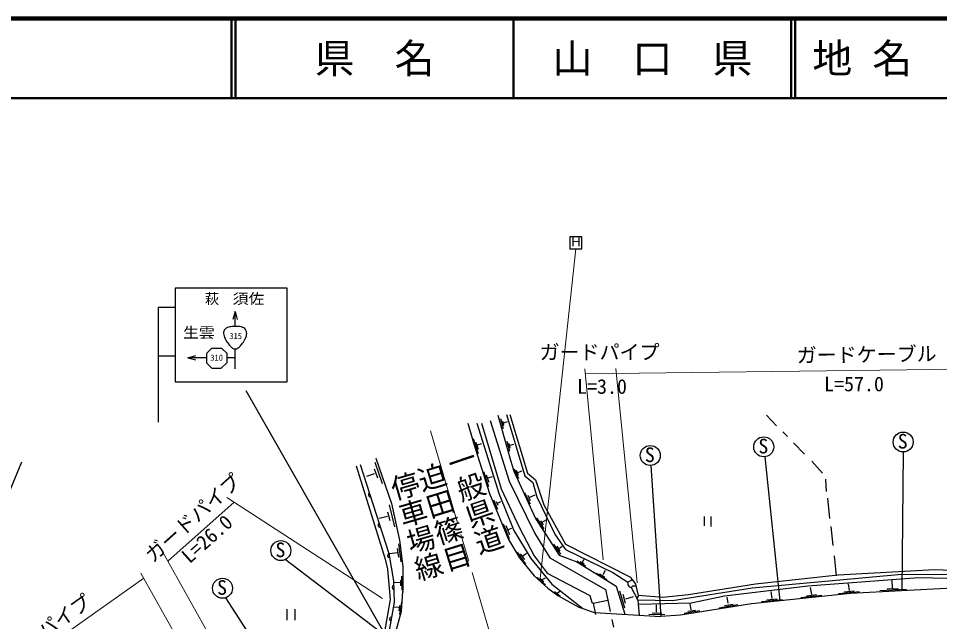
# Model space of a CAD drawing. Units: millimetres, scale not verified, with parts at other scales. Extents: x 40000 to 680000, y 20000 to 380000.
# Drawn here: x 271088 to 386296, y 304477 to 380000 of the extents above; entities that cross this region are included whole.
import ezdxf
from ezdxf.enums import TextEntityAlignment as Align

# ---------------------------------------------------------------- set-up
doc = ezdxf.new("R2010")
doc.units = ezdxf.units.MM
doc.header["$LTSCALE"] = 1000
doc.linetypes.add('CHAIN', pattern=[18.5, 12, -1.5, 3.5, -1.5])
for name, color, linetype, lineweight in [('M-BGD', 7, 'Continuous', 25), ('M-BMK', 2, 'CHAIN', 13), ('M-BMK-SRVR', 3, 'Continuous', 25), ('M-STR-HTXT', 7, 'Continuous', 13), ('M-STR-STRC', 7, 'Continuous', 25), ('M-TTL', 2, 'Continuous', 140), ('M-TTL-LINE', 7, 'Continuous', 50)]:
    doc.layers.add(name, color=color, linetype=linetype, lineweight=lineweight)
doc.layers.add('M-TTL-TXT', color=7, linetype='Continuous')
doc.styles.add('@ＭＳ ゴシック', font='')
doc.styles.add('ＭＳ ゴシック', font='')
doc.styles.get('@ＭＳ ゴシック').set_extended_font_data('@MS Gothic')
doc.styles.get('ＭＳ ゴシック').set_extended_font_data('MS Gothic')

msp = doc.modelspace()

# ---------------------------------------------------------------- linework, layer by layer
at = {"layer": 'M-BGD'}
for p, q in [((341543, 352639), (340043, 352639)), ((340043, 352639), (340043, 351139)), ((341543, 351139), (341543, 352639)), ((340043, 351139), (341543, 351139)), ((330099, 329664), (332470, 322044)), ((331031, 330341), (332639, 324669)), ((331364, 329908), (331715, 328635)), ((331632, 329584), (331766, 329023)), ((331779, 329380), (332256, 329520)), ((332131, 330426), (334417, 322721)), ((332555, 330426), (334756, 323060)), ((364643, 330341), (365913, 328987)), ((327305, 329325), (327983, 326870)), ((328406, 329325), (331200, 320435)), ((328999, 329325), (331454, 321113)), ((327948, 327395), (328578, 325503)), ((366675, 328225), (367268, 327632)), ((327983, 326870), (330015, 320520)), ((328282, 326956), (328588, 326048)), ((328511, 326602), (329046, 326774)), ((332165, 327087), (332515, 325813)), ((332432, 326762), (332566, 326201)), ((332579, 326558), (333056, 326698)), ((368030, 326870), (369385, 325431)), ((315791, 324923), (317738, 319250)), ((364439, 325114), (366312, 307082)), ((381727, 325714), (381571, 308330)), ((313335, 323991), (316976, 312307)), ((315670, 324435), (316581, 321764)), ((332639, 324669), (333063, 323314)), ((350191, 324028), (351435, 305111)), ((370316, 324584), (371671, 323060)), ((315575, 322973), (314629, 322639)), ((315585, 323613), (315986, 322467)), ((329266, 323275), (329897, 321383)), ((329600, 322836), (329906, 321928)), ((329830, 322482), (330365, 322654)), ((333063, 323314), (335772, 317387)), ((333088, 323623), (333628, 322403)), ((333334, 323425), (333594, 322796)), ((333566, 323125), (334110, 323362)), ((334417, 322721), (335433, 321875)), ((334756, 323060), (335772, 322213)), ((332470, 322044), (335687, 315525)), ((335433, 321875), (335941, 320097)), ((335772, 322213), (336788, 319081)), ((372009, 322298), (372094, 320774)), ((330015, 320520), (332385, 314763)), ((331200, 320435), (333063, 315863)), ((331454, 321113), (333740, 316202)), ((334401, 320651), (335083, 319230)), ((334790, 320307), (335083, 319651)), ((335064, 320065), (335707, 320364)), ((317738, 319250), (318754, 314678)), ((330499, 319724), (330989, 318533)), ((330824, 319501), (331028, 319036)), ((330989, 319317), (331435, 319501)), ((335941, 320097), (338227, 315355)), ((372263, 319927), (372517, 317387)), ((317267, 318239), (317553, 317140)), ((317448, 319080), (318117, 316337)), ((336788, 319081), (339497, 314170)), ((317228, 317627), (316225, 317398)), ((335772, 317387), (338735, 312815)), ((335891, 317475), (336808, 316093)), ((336369, 317099), (336700, 316583)), ((336611, 316914), (337165, 317245)), ((356854, 317641), (356854, 316456)), ((357701, 317641), (357701, 316371)), ((332515, 314845), (331750, 316686)), ((332050, 316521), (332489, 315374)), ((332359, 315995), (332798, 316173)), ((333063, 315863), (335179, 312392)), ((333740, 316202), (335603, 312731)), ((372687, 316371), (372941, 314001)), ((318754, 314678), (319177, 311376)), ((332385, 314763), (333740, 312477)), ((335687, 315525), (337550, 312477)), ((338227, 315355), (339497, 313493)), ((318472, 313614), (318631, 312537)), ((318638, 314193), (318924, 311951)), ((338014, 314188), (338867, 312927)), ((338421, 313908), (338804, 313315)), ((338748, 313668), (339108, 313918)), ((339497, 314170), (347625, 310021)), ((339497, 313493), (345424, 310614)), ((317963, 301955), (304463, 312247)), ((316976, 312307), (317230, 311037)), ((318447, 313091), (317536, 312964)), ((334566, 311680), (333496, 313164)), ((333740, 312477), (335603, 310191)), ((333859, 312941), (334375, 312253)), ((334164, 312699), (334649, 313036)), ((335179, 312392), (337804, 309175)), ((335603, 312731), (337211, 310529)), ((337550, 312477), (344493, 308497)), ((338735, 312815), (340937, 311969)), ((341642, 311936), (341840, 312292)), ((373110, 312731), (373364, 310191)), ((319177, 311376), (319177, 308243)), ((340923, 312083), (342001, 311463)), ((340937, 311969), (343646, 310275)), ((341353, 311987), (341834, 311704)), ((317230, 311037), (317569, 307227)), ((319019, 310171), (319044, 308426)), ((335603, 310191), (337296, 308667)), ((336997, 309079), (335940, 310060)), ((336602, 309759), (337018, 309950)), ((337211, 310529), (342545, 307735)), ((343395, 310531), (344669, 309767)), ((343646, 310275), (345847, 308921)), ((343773, 310446), (344435, 310034)), ((344210, 310361), (344495, 310909)), ((345424, 310614), (347287, 309429)), ((347625, 310021), (347795, 309767)), ((381577, 310360), (362865, 308667)), ((373618, 310275), (363289, 309175)), ((383693, 309937), (369808, 308921)), ((385641, 310953), (373618, 310275)), ((392668, 310328), (381577, 310360)), ((398002, 309598), (383693, 309937)), ((399018, 310445), (385641, 310953)), ((317992, 309598), (318077, 306889)), ((318861, 309370), (318076, 309343)), ((318853, 309662), (318872, 308955)), ((336343, 309886), (336798, 309453)), ((337804, 309175), (341625, 306145)), ((345847, 308921), (346916, 305387)), ((347795, 309683), (347287, 309429)), ((347287, 309429), (347287, 309090)), ((347287, 309090), (347456, 308836)), ((347456, 308836), (347710, 308751)), ((347879, 308921), (347710, 308751)), ((347795, 309767), (347795, 309683)), ((347879, 309767), (347795, 309767)), ((348303, 309175), (347879, 309767)), ((348303, 308921), (347879, 308921)), ((348641, 307735), (348303, 309175)), ((363289, 309175), (354907, 307820)), ((369808, 308921), (359394, 307651)), ((375016, 308350), (374884, 309220)), ((380401, 308673), (380350, 309616)), ((319008, 305788), (319177, 308243)), ((337296, 308667), (338566, 307735)), ((338142, 308260), (338836, 307706)), ((338508, 308074), (338822, 308275)), ((338566, 307735), (341191, 306296)), ((342545, 307735), (342799, 306889)), ((344493, 308497), (344795, 307152)), ((346271, 308328), (346882, 306217)), ((346697, 307905), (346984, 306797)), ((347048, 307332), (348009, 307625)), ((347710, 308751), (348557, 307143)), ((348641, 307735), (348387, 307312)), ((351689, 307481), (348641, 307735)), ((354907, 307820), (351689, 307481)), ((362865, 308667), (352875, 307058)), ((359394, 307651), (355245, 306804)), ((375142, 307989), (362781, 306719)), ((365372, 307359), (365240, 308229)), ((368948, 307493), (371579, 307767)), ((369638, 307711), (370918, 307853)), ((370302, 307865), (370170, 308736)), ((373662, 307977), (376292, 308251)), ((374352, 308195), (375631, 308337)), ((387927, 308667), (375142, 307989)), ((378835, 308354), (382150, 308526)), ((379751, 308563), (379798, 308563)), ((379798, 308563), (381157, 308639)), ((296989, 307464), (307312, 291526)), ((317569, 307227), (316722, 302232)), ((318764, 306509), (318675, 305827)), ((318981, 306891), (318758, 305381)), ((342799, 306889), (342969, 306804)), ((342969, 306804), (344795, 307152)), ((342969, 306804), (343278, 305379)), ((344795, 307152), (345105, 305727)), ((352875, 307058), (348557, 307143)), ((348557, 307143), (348719, 305277)), ((355245, 306804), (348641, 306635)), ((350881, 305659), (350881, 306585)), ((362781, 306719), (353891, 305280)), ((355224, 305938), (355084, 306690)), ((358748, 306209), (361060, 306601)), ((359391, 306473), (360480, 306658)), ((359862, 306766), (359729, 307537)), ((364018, 306986), (366649, 307260)), ((364708, 307204), (365988, 307346)), ((304663, 306046), (304663, 304646)), ((305713, 304646), (305713, 306046)), ((317738, 301131), (319008, 305788)), ((318618, 306222), (318076, 306286)), ((341191, 306296), (343138, 305619)), ((343138, 305619), (351435, 305111)), ((349943, 305422), (351947, 305354)), ((350333, 305562), (351544, 305532)), ((354345, 305543), (356311, 305849)), ((354829, 305777), (355751, 305913)), ((345317, 304750), (345529, 303773)), ((353891, 305280), (351435, 305111))]:
    msp.add_line(p, q, dxfattribs=at)
at = {"layer": 'M-BGD', "lineweight": 13}
msp.add_line((336343, 309886), (340799, 351139), dxfattribs=at)
at = {"layer": 'M-BGD'}
msp.add_lwpolyline([(313843, 324161), (317399, 312985), (317992, 309598), (318077, 306889), (317230, 302147)], dxfattribs=at)
for centre in [(364308, 326357), (381742, 326964), (350113, 325275), (303909, 313368), (296607, 308654)]:
    msp.add_circle(centre, 1250, dxfattribs=at)
for centre, start, end in [((315110, 320366), 120.33051, 274.96974), ((316323, 316554), 120.33051, 274.96974), ((317502, 312727), 112.60663, 267.24586), ((318074, 308766), 104.47029, 259.10953), ((317759, 304789), 92.55571, 247.19494)]:
    msp.add_arc(centre, 256, start, end, dxfattribs=at)
at = {"layer": 'M-BMK'}
msp.add_line((322622, 328352), (333043, 292943), dxfattribs=at)
at = {"layer": 'M-BMK-SRVR'}
msp.add_line((256750, 288740), (271509, 324500), dxfattribs=at)
at = {"layer": 'M-STR-HTXT'}
for p, q in [((341938, 336133), (344238, 312193)), ((406373, 336266), (341997, 335519)), ((345825, 336160), (348472, 309344)), ((289783, 312039), (298053, 319435)), ((316617, 307389), (297164, 320012)), ((289205, 313069), (301101, 291843)), ((286411, 310544), (297249, 291225)), ((260181, 291084), (286767, 309910))]:
    msp.add_line(p, q, dxfattribs=at)
at = {"layer": 'M-STR-STRC'}
for p, q in [((304684, 346232), (290689, 346232)), ((290689, 346232), (290689, 334494)), ((304684, 334494), (304684, 346232)), ((290689, 343795), (288556, 343795)), ((288556, 343795), (288556, 329459)), ((298191, 343306), (297923, 342306)), ((298191, 341440), (298191, 343306)), ((298191, 343306), (298459, 342306)), ((295290, 338723), (294612, 338044)), ((295290, 338723), (296507, 338723)), ((296507, 338723), (297139, 338091)), ((290689, 337693), (288556, 337693)), ((292282, 337509), (293282, 337777)), ((294612, 338044), (294612, 336876)), ((297139, 338091), (297139, 336876)), ((298191, 336140), (298191, 338616)), ((294612, 337509), (292282, 337509)), ((292282, 337509), (293282, 337241)), ((294612, 336876), (295292, 336196)), ((297139, 336876), (296459, 336196)), ((298191, 337509), (297139, 337509)), ((295292, 336196), (296459, 336196)), ((290689, 334494), (304684, 334494)), ((299516, 333428), (316637, 303417))]:
    msp.add_line(p, q, dxfattribs=at)
msp.add_open_spline([(297800, 341419), (298087, 341450), (298250, 341441), (298538, 341427), (298678, 341420), (298758, 341418), (298895, 341387), (299042, 341354), (299130, 341337), (299260, 341260), (299364, 341199), (299419, 341152), (299490, 341054), (299572, 340939), (299607, 340860), (299632, 340721), (299657, 340584), (299642, 340501), (299617, 340364), (299586, 340197), (299550, 340107), (299482, 339952), (299368, 339694), (299287, 339555), (299125, 339325), (299004, 339154), (298931, 339060), (298776, 338920), (298635, 338794), (298554, 338715), (298379, 338643), (298330, 338622), (298298, 338622), (298244, 338619), (298157, 338614), (298104, 338606), (298022, 338635), (297884, 338684), (297824, 338752), (297713, 338849), (297599, 338948), (297547, 339017), (297451, 339134), (297298, 339321), (297210, 339427), (297086, 339634), (296957, 339850), (296884, 339974), (296809, 340213), (296768, 340342), (296758, 340420), (296753, 340554), (296748, 340669), (296739, 340739), (296777, 340848), (296821, 340975), (296871, 341040), (296967, 341133), (297054, 341218), (297117, 341254), (297229, 341300), (297440, 341386), (297574, 341394), (297800, 341419)], degree=3, knots=[0, 0, 0, 0, 1, 1, 1, 2, 2, 2, 3, 3, 3, 4, 4, 4, 5, 5, 5, 6, 6, 6, 7, 7, 7, 8, 8, 8, 9, 9, 9, 10, 10, 10, 11, 11, 11, 12, 12, 12, 13, 13, 13, 14, 14, 14, 15, 15, 15, 16, 16, 16, 17, 17, 17, 18, 18, 18, 19, 19, 19, 20, 20, 20, 21, 21, 21, 21], dxfattribs=at)
at = {"layer": 'M-TTL'}
msp.add_line((680000, 380000), (40000, 380000), dxfattribs=at)
at = {"layer": 'M-TTL-LINE'}
for p, q in [((297750, 380000), (297750, 370000)), ((298250, 380000), (298250, 370000)), ((333000, 380000), (333000, 370000)), ((367750, 380000), (367750, 370000)), ((368250, 380000), (368250, 370000)), ((40000, 370000), (680000, 370000))]:
    msp.add_line(p, q, dxfattribs=at)

# ---------------------------------------------------------------- texts
at = {"layer": 'M-BGD', "style": 'ＭＳ ゴシック'}
for s, height, p in [('Ｈ', 1100, (340072, 351145)), ('S', 1833, (363630, 324984)), ('S', 1833, (381063, 325590)), ('S', 1833, (349434, 323902)), ('S', 1833, (303230, 311994)), ('S', 1833, (295929, 307280))]:
    msp.add_text(s, height=height, dxfattribs=at).set_placement(p, align=Align.BOTTOM_LEFT)
at = {"layer": 'M-BGD', "style": '@ＭＳ ゴシック'}
for s, rotation, p in [('一般県道', 288.648, (323997, 325669)), ('迫田篠目', 287.2, (320291, 323651)), ('停車場線', 286.192, (316953, 322584))]:
    msp.add_text(s, height=2566, rotation=rotation, dxfattribs=at).set_placement(p, align=Align.BOTTOM_LEFT)
at = {"layer": 'M-STR-HTXT', "style": 'ＭＳ ゴシック'}
for s, p in [('ガードパイプ', (336267, 336750)), ('L=3.0', (340959, 332448)), ('L=57.0', (371853, 332763))]:
    msp.add_text(s, height=1833, dxfattribs=at).set_placement(p, align=Align.BOTTOM_LEFT)
for s, rotation, p in [('ガードケーブル', 0.665, (368443, 336351)), ('ガードパイプ', 41.806, (288281, 311379)), ('L=26.0', 41.806, (292857, 311245)), ('ガードパイプ', 35.303, (268452, 297421))]:
    msp.add_text(s, height=1833, rotation=rotation, dxfattribs=at).set_placement(p, align=Align.BOTTOM_LEFT)
at = {"layer": 'M-STR-STRC', "style": 'ＭＳ ゴシック'}
for s, height, p in [('萩', 1320, (294399, 343849)), ('315', 769.8, (297473, 339616)), ('310', 769.8, (295094, 336905))]:
    msp.add_text(s, height=height, dxfattribs=at).set_placement(p, align=Align.BOTTOM_LEFT)
at = {"layer": 'M-STR-STRC', "style": 'ＭＳ ゴシック', "width": 1.1}
for s, p in [('須佐', (297883, 343849)), ('生雲', (291678, 339611))]:
    msp.add_text(s, height=1320, dxfattribs=at).set_placement(p, align=Align.BOTTOM_LEFT)
at = {"layer": 'M-TTL-TXT', "style": 'ＭＳ ゴシック'}
for s, p in [('県\u3000名', (315625, 375000)), ('山\u3000口\u3000県', (350375, 375000))]:
    msp.add_text(s, height=3666, dxfattribs=at).set_placement(p, align=Align.MIDDLE_CENTER)
msp.add_text('地 名', height=3666, dxfattribs=at).set_placement((370380, 375000), align=Align.MIDDLE_LEFT)

doc.saveas('drawing.dxf')
